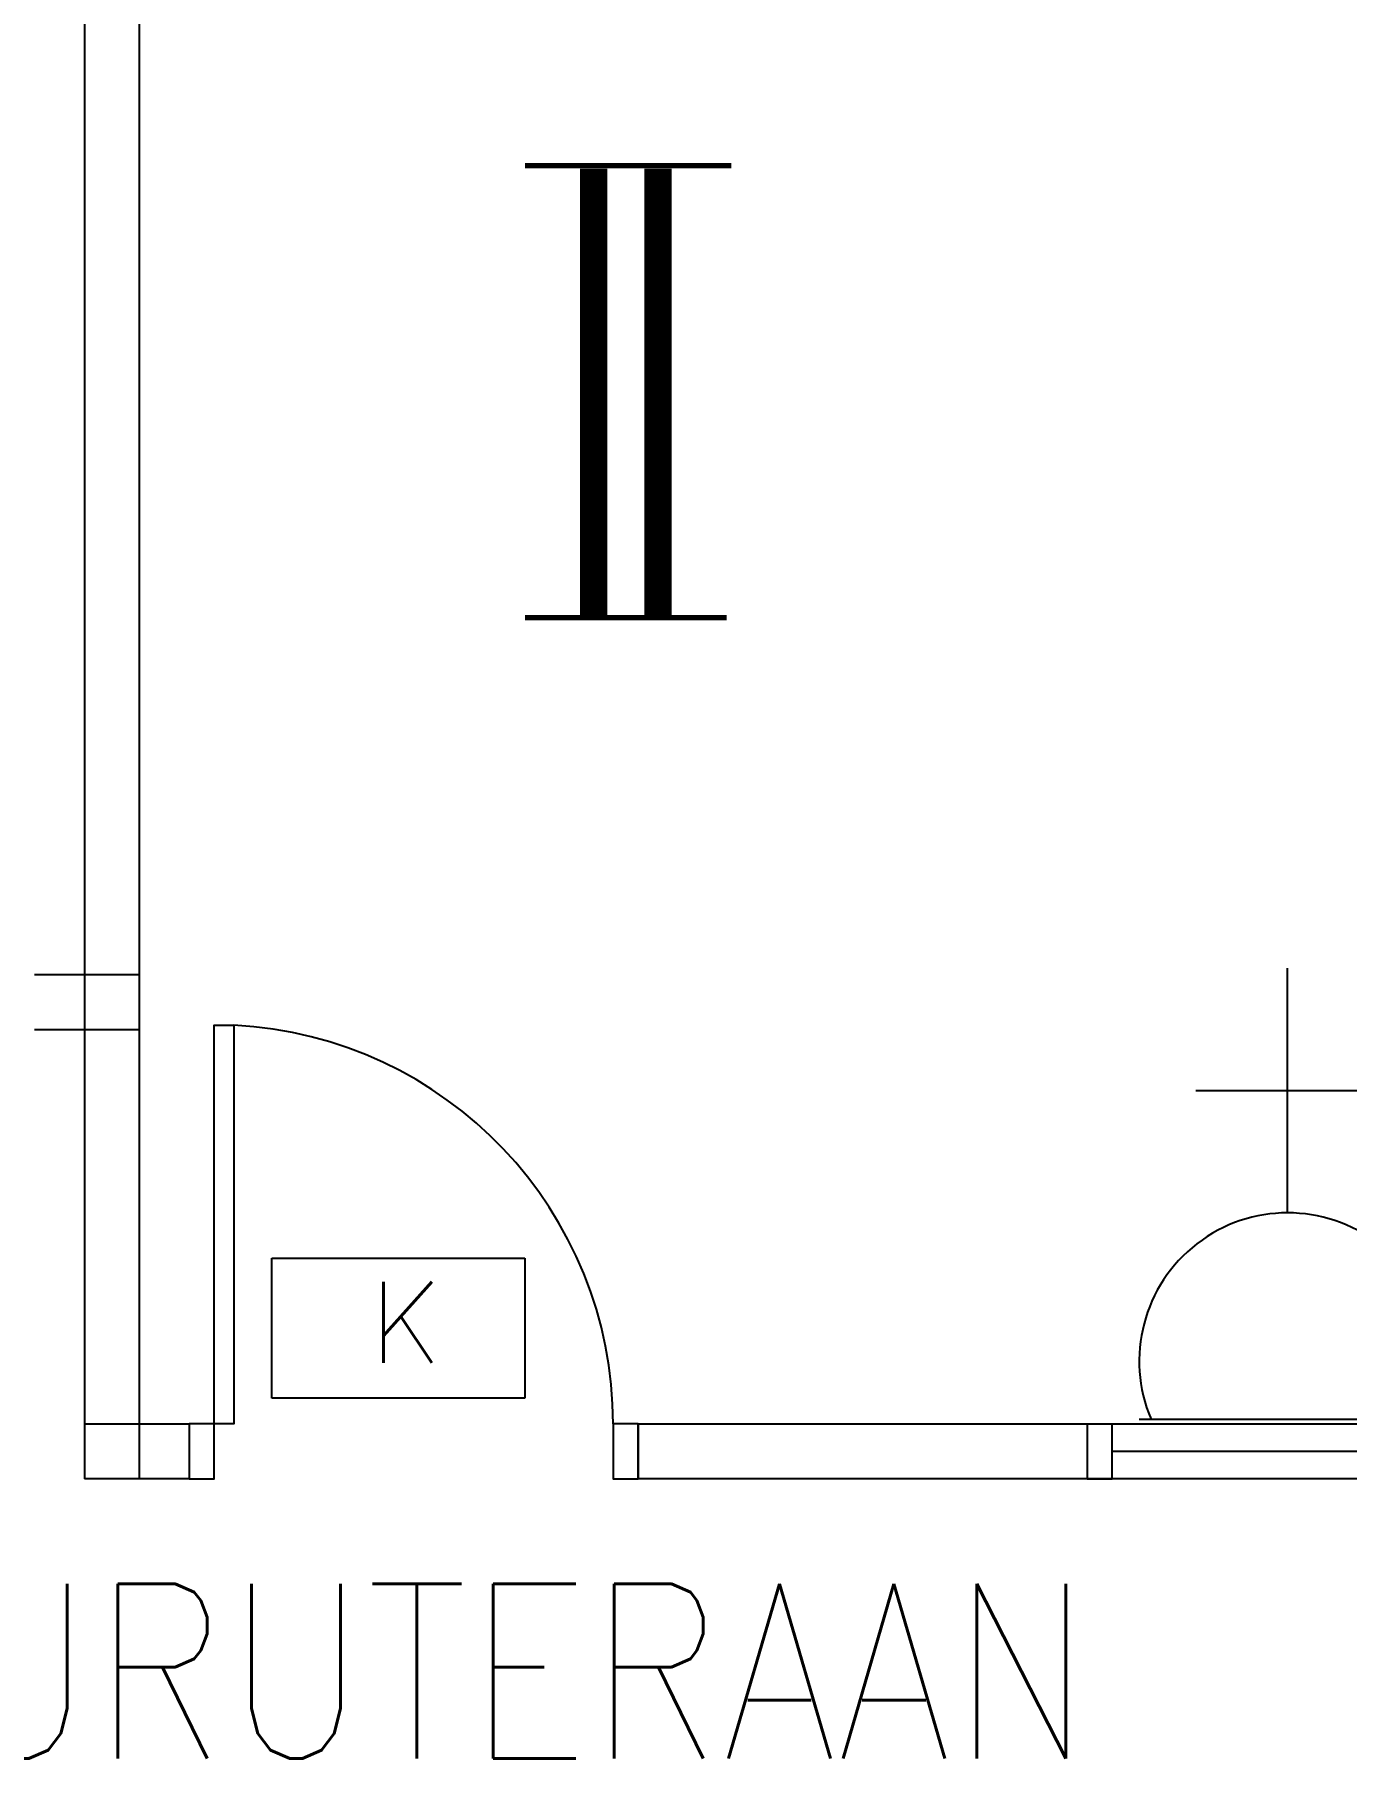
# Model space of a CAD drawing. Header units: inches. Extents: x 16928 to 514628, y -1471 to 241387.
# Drawn here: x 177300 to 179930, y 48000 to 51455 of the extents above; entities that cross this region are included whole.
import ezdxf
from ezdxf.enums import TextEntityAlignment as Align

# ---------------------------------------------------------------- set-up
doc = ezdxf.new("R2010")
doc.units = ezdxf.units.IN
doc.header["$MEASUREMENT"] = 0
doc.layers.add('BOMBA', color=22, linetype='Continuous', lineweight=25)
doc.layers.add('t3', color=8, linetype='Continuous', lineweight=25)
for name, color, linetype in [('DOOR', 2, 'Continuous'), ('ELECT', 6, 'Continuous'), ('FITTING', 8, 'Continuous'), ('partition', 8, 'Continuous'), ('TB', 8, 'Continuous'), ('WIN', 9, 'Continuous')]:
    doc.layers.add(name, color=color, linetype=linetype)
doc.styles.add('LAILA', font='romans.shx', dxfattribs={"width": 0.85})
doc.styles.add('SIMPLEX', font='simplex.shx', dxfattribs={"width": 0.8})

# ---------------------------------------------------------------- blocks, each defined once
blk = doc.blocks.new('dr16')
at = {"layer": 'DOOR', "color": 1}
blk.add_line((-2409712.2, -909070.8), (-2409602.2, -909070.8), dxfattribs=at)
for points in [[(-2409712.2, -909070.8), (-2409602.2, -909070.8), (-2409602.2, -909020.8), (-2409712.2, -909020.8)], [(-2410511.2, -909830.8), (-2409712.2, -909830.8), (-2409712.2, -909870.8), (-2410511.2, -909870.8)], [(-2409712.2, -909920.8), (-2409602.2, -909920.8), (-2409602.2, -909870.8), (-2409712.2, -909870.8)]]:
    blk.add_lwpolyline(points, close=True, dxfattribs=at)
at = {"layer": 'DOOR', "color": 9}
blk.add_arc((-2409712.2, -909870.8), 800, 90, 177.134, dxfattribs=at)
blk = doc.blocks.new('13A SSO 300mm')
at = {"layer": 'ELECT', "color": 6}
for p, q in [((0, 413.8), (0, 904.4)), ((-184, 659.1), (184, 659.1)), ((-297.4, 0), (297.4, 0))]:
    blk.add_line(p, q, dxfattribs=at)
blk.add_arc((0, 116.3), 297.4, 336.9763, 203.0237, dxfattribs=at)

msp = doc.modelspace()

# ---------------------------------------------------------------- linework, layer by layer
at = {"layer": 'BOMBA', "color": 8, "linetype": 'ByBlock', "ltscale": 10}
for p, q in [((177775.9, 49002.9), (178282.8, 49002.9)), ((177775.9, 48722.2), (177775.9, 49002.9)), ((177775.9, 49002.9), (178282.8, 49002.9)), ((177775.9, 48722.2), (177775.9, 49002.9)), ((178282.8, 48722.2), (177775.9, 48722.2)), ((178282.8, 48722.2), (177775.9, 48722.2))]:
    msp.add_line(p, q, dxfattribs=at)
at = {"layer": 'BOMBA', "color": 3, "linetype": 'ByBlock', "ltscale": 10}
for p, q in [((177775.9, 49002.9), (178282.8, 49002.9)), ((177775.9, 48722.2), (177775.9, 49002.9)), ((178282.8, 49002.9), (178282.8, 48722.2)), ((178282.8, 48722.2), (177775.9, 48722.2))]:
    msp.add_line(p, q, dxfattribs=at)
at = {"layer": 'FITTING', "color": 3}
for points, const_width in [([(178420.8, 50286.3), (178420.8, 51186.3)], 54.6), ([(178549.7, 50286.3), (178549.7, 51186.3)], 54.6), ([(178283.2, 51192.3), (178568.3, 51192.3)], 10.9), ([(178421.9, 51192.3), (178697.1, 51192.3)], 10.9), ([(178283.2, 50286.3), (178558.4, 50286.3)], 10.9), ([(178412.1, 50286.3), (178687.3, 50286.3)], 10.9)]:
    msp.add_lwpolyline(points, dxfattribs=dict(at, const_width=const_width))
at = {"layer": 'partition'}
for p, q in [((177400, 54440.4), (177400, 48560.4)), ((177510, 54440.4), (177510, 48560.4)), ((177510, 49570.4), (177300, 49570.4)), ((177510, 49460.4), (177300, 49460.4)), ((177610, 48670.4), (177400, 48670.4)), ((177610, 48670.4), (177610, 48560.4)), ((178510, 48670.4), (178510, 48560.4)), ((179410, 48670.4), (178510, 48670.4)), ((179410, 48670.4), (179410, 48560.4)), ((177610, 48560.4), (177400, 48560.4)), ((179410, 48560.4), (178510, 48560.4))]:
    msp.add_line(p, q, dxfattribs=at)
at = {"layer": 'WIN'}
for p, q in [((180460, 48670.4), (179410, 48670.4)), ((180410, 48615.4), (179460, 48615.4)), ((180460, 48560.4), (179410, 48560.4))]:
    msp.add_line(p, q, dxfattribs=at)
msp.add_lwpolyline([(179410, 48670.4), (179410, 48560.4), (179460, 48560.4), (179460, 48670.4)], close=True, dxfattribs=at)

# ---------------------------------------------------------------- block references
at = {"layer": 'DOOR', "rotation": 270}
msp.add_blockref('dr16', (1087530.7, -2361041.7), dxfattribs=at)
at = {"layer": 'TB', "color": 6, "linetype": 'Continuous'}
msp.add_blockref('13A SSO 300mm', (179811.9, 48679.9), dxfattribs=at)

# ---------------------------------------------------------------- texts
at = {"layer": 'BOMBA', "color": 3, "linetype": 'ByBlock', "ltscale": 10, "style": 'SIMPLEX'}
msp.add_text('K', height=162.1, dxfattribs=at).set_placement((177971.5, 48793.3))
at = {"layer": 't3', "style": 'LAILA', "width": 0.85}
msp.add_text('PUSAT KEJURUTERAAN', height=350, dxfattribs=at).set_placement((174981.1, 48350), align=Align.TOP_LEFT)

doc.saveas('drawing.dxf')
